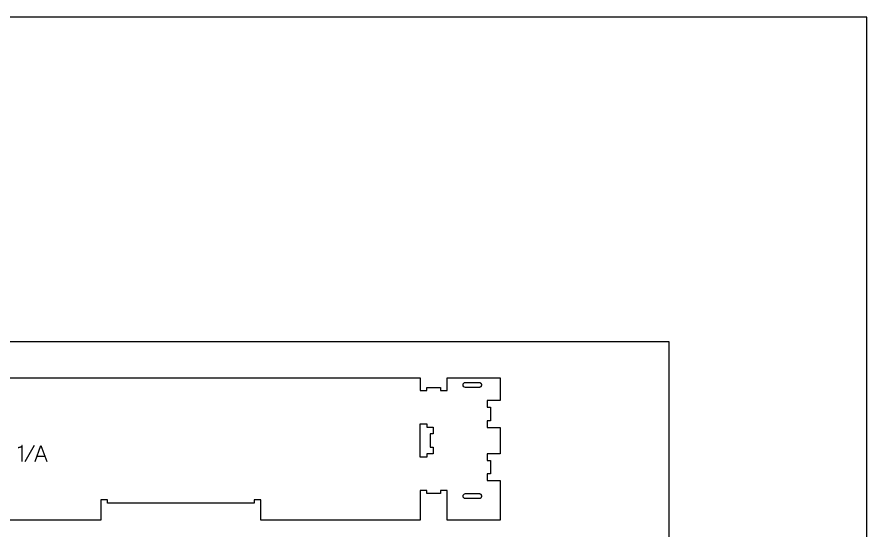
# Model space of a CAD drawing. Extents: x 0 to 4485, y 0 to 8771.
# Drawn here: x 1586 to 3183, y 4629 to 5593 of the extents above; entities that cross this region are included whole.
import ezdxf

# ---------------------------------------------------------------- set-up
doc = ezdxf.new("R2010")
doc.units = 0
for name, color, linetype in [('0_SHEET_SPRUCEPLY_2440X122', 1, 'CONTINUOUS'), ('1_ANYTOOL_1MMDEEP_LABELS_S', 2, 'CONTINUOUS'), ('3_ANYTOOL_CUTTHROUGH_INSID', 4, 'CONTINUOUS'), ('4_ANYTOOL_CUTTHROUGH_OUTSI', 5, 'CONTINUOUS'), ('DONOTCUT', 7, 'CONTINUOUS')]:
    doc.layers.add(name, color=color, linetype=linetype)

msp = doc.modelspace()

# ---------------------------------------------------------------- linework, layer by layer
at = {"layer": '0_SHEET_SPRUCEPLY_2440X122'}
msp.add_lwpolyline([(371.7, 4982.6), (371.7, 3762.6), (2811.7, 3762.6), (2811.7, 4982.6)], close=True, dxfattribs=at)
at = {"layer": '1_ANYTOOL_1MMDEEP_LABELS_S', "color": 2}
for points in [[(1595.5, 4758.1), (1595.5, 4788.2), (1595.5, 4788), (1595.5, 4787.9), (1595.4, 4787.7), (1595.4, 4787.6), (1595.4, 4787.5), (1595.3, 4787.3), (1595.3, 4787.2), (1595.2, 4787.1), (1595.2, 4786.9), (1595.1, 4786.8), (1595.1, 4786.7), (1595.1, 4786.7), (1595, 4786.6), (1595, 4786.6), (1595, 4786.5), (1594.9, 4786.4), (1594.9, 4786.4), (1594.9, 4786.3), (1594.8, 4786.3), (1594.8, 4786.2), (1594.7, 4786.2), (1594.7, 4786.1), (1594.7, 4786.1), (1594.6, 4786), (1594.6, 4786), (1594.5, 4785.9), (1594.5, 4785.9), (1594.4, 4785.8), (1594.4, 4785.8), (1594.3, 4785.7), (1594.3, 4785.7), (1594.2, 4785.6), (1594.1, 4785.5), (1594, 4785.4), (1593.9, 4785.4), (1593.8, 4785.3), (1593.7, 4785.2), (1593.6, 4785.1), (1593.4, 4785), (1593.3, 4785), (1593.2, 4784.9), (1593, 4784.8), (1592.9, 4784.8), (1592.6, 4784.7), (1592.3, 4784.6), (1592, 4784.5), (1591.7, 4784.4), (1591.5, 4784.3), (1591.2, 4784.2), (1590.9, 4784.1), (1590.6, 4784.1), (1590.4, 4784), (1590.1, 4784), (1589.8, 4783.9), (1589.6, 4783.9), (1589.3, 4783.9), (1589, 4783.8), (1588.8, 4783.8), (1588.5, 4783.8)], [(1618.2, 4787.7), (1601, 4756.9)], [(1619.9, 4758.1), (1630.8, 4788.1), (1641.9, 4758.1)], [(1623.4, 4767.7), (1638.3, 4767.7)]]:
    msp.add_lwpolyline(points, dxfattribs=at)
at = {"layer": '3_ANYTOOL_CUTTHROUGH_INSID', "color": 4}
for points in [[(2429.1, 4906.5), (2454.8, 4906.5), (2454.9, 4906.5), (2455, 4906.5), (2455.1, 4906.5), (2455.2, 4906.5), (2455.3, 4906.5), (2455.4, 4906.5), (2455.5, 4906.5), (2455.6, 4906.5), (2455.7, 4906.4), (2455.8, 4906.4), (2455.9, 4906.4), (2456, 4906.3), (2456.1, 4906.3), (2456.2, 4906.3), (2456.3, 4906.2), (2456.4, 4906.2), (2456.5, 4906.1), (2456.6, 4906.1), (2456.7, 4906), (2456.8, 4906), (2456.8, 4905.9), (2456.9, 4905.9), (2457, 4905.8), (2457.1, 4905.7), (2457.2, 4905.7), (2457.3, 4905.6), (2457.4, 4905.5), (2457.4, 4905.4), (2457.5, 4905.4), (2457.6, 4905.3), (2457.7, 4905.2), (2457.7, 4905.1), (2457.8, 4905), (2457.9, 4904.9), (2457.9, 4904.8), (2458, 4904.7), (2458.1, 4904.6), (2458.1, 4904.5), (2458.2, 4904.4), (2458.2, 4904.3), (2458.3, 4904.2), (2458.3, 4904.1), (2458.4, 4904), (2458.4, 4903.9), (2458.5, 4903.8), (2458.5, 4903.7), (2458.5, 4903.6), (2458.6, 4903.5), (2458.6, 4903.4), (2458.6, 4903.3), (2458.7, 4903.2), (2458.7, 4903.1), (2458.7, 4903), (2458.7, 4902.9), (2458.8, 4902.7), (2458.8, 4902.6), (2458.8, 4902.5), (2458.8, 4902.4), (2458.8, 4902.3), (2458.8, 4902.2), (2458.8, 4902.1), (2458.8, 4902), (2458.8, 4901.9), (2458.8, 4901.8), (2458.8, 4901.7), (2458.8, 4901.6), (2458.8, 4901.5), (2458.8, 4901.4), (2458.8, 4901.3), (2458.8, 4901.1), (2458.8, 4901), (2458.8, 4900.9), (2458.8, 4900.8), (2458.7, 4900.7), (2458.7, 4900.6), (2458.7, 4900.5), (2458.7, 4900.4), (2458.6, 4900.3), (2458.6, 4900.2), (2458.6, 4900.1), (2458.5, 4900), (2458.5, 4899.9), (2458.5, 4899.7), (2458.4, 4899.6), (2458.4, 4899.5), (2458.3, 4899.4), (2458.3, 4899.3), (2458.2, 4899.2), (2458.2, 4899.1), (2458.1, 4899), (2458.1, 4898.9), (2458, 4898.8), (2457.9, 4898.7), (2457.9, 4898.7), (2457.8, 4898.6), (2457.7, 4898.5), (2457.7, 4898.4), (2457.6, 4898.3), (2457.5, 4898.2), (2457.4, 4898.1), (2457.4, 4898.1), (2457.3, 4898), (2457.2, 4897.9), (2457.1, 4897.8), (2457, 4897.8), (2456.9, 4897.7), (2456.8, 4897.7), (2456.8, 4897.6), (2456.7, 4897.5), (2456.6, 4897.5), (2456.5, 4897.4), (2456.4, 4897.4), (2456.3, 4897.3), (2456.2, 4897.3), (2456.1, 4897.3), (2456, 4897.2), (2455.9, 4897.2), (2455.8, 4897.2), (2455.7, 4897.1), (2455.6, 4897.1), (2455.5, 4897.1), (2455.4, 4897.1), (2455.3, 4897.1), (2455.2, 4897.1), (2455.1, 4897), (2455, 4897), (2454.9, 4897), (2454.8, 4897), (2429.1, 4897, -1)], [(2429.1, 4688, -1), (2429.1, 4697.5), (2454.8, 4697.5), (2454.9, 4697.5), (2455, 4697.5), (2455.1, 4697.5), (2455.2, 4697.5), (2455.3, 4697.5), (2455.4, 4697.5), (2455.5, 4697.5), (2455.6, 4697.5), (2455.7, 4697.4), (2455.8, 4697.4), (2455.9, 4697.4), (2456, 4697.3), (2456.1, 4697.3), (2456.2, 4697.3), (2456.3, 4697.2), (2456.4, 4697.2), (2456.5, 4697.1), (2456.6, 4697.1), (2456.7, 4697), (2456.8, 4697), (2456.8, 4696.9), (2456.9, 4696.9), (2457, 4696.8), (2457.1, 4696.7), (2457.2, 4696.7), (2457.3, 4696.6), (2457.4, 4696.5), (2457.4, 4696.4), (2457.5, 4696.4), (2457.6, 4696.3), (2457.7, 4696.2), (2457.7, 4696.1), (2457.8, 4696), (2457.9, 4695.9), (2457.9, 4695.8), (2458, 4695.7), (2458.1, 4695.6), (2458.1, 4695.5), (2458.2, 4695.4), (2458.2, 4695.3), (2458.3, 4695.2), (2458.3, 4695.1), (2458.4, 4695), (2458.4, 4694.9), (2458.5, 4694.8), (2458.5, 4694.7), (2458.5, 4694.6), (2458.6, 4694.5), (2458.6, 4694.4), (2458.6, 4694.3), (2458.7, 4694.2), (2458.7, 4694.1), (2458.7, 4694), (2458.7, 4693.9), (2458.8, 4693.7), (2458.8, 4693.6), (2458.8, 4693.5), (2458.8, 4693.4), (2458.8, 4693.3), (2458.8, 4693.2), (2458.8, 4693.1), (2458.8, 4693), (2458.8, 4692.9), (2458.8, 4692.8), (2458.8, 4692.7), (2458.8, 4692.6), (2458.8, 4692.5), (2458.8, 4692.4), (2458.8, 4692.3), (2458.8, 4692.1), (2458.8, 4692), (2458.8, 4691.9), (2458.8, 4691.8), (2458.7, 4691.7), (2458.7, 4691.6), (2458.7, 4691.5), (2458.7, 4691.4), (2458.6, 4691.3), (2458.6, 4691.2), (2458.6, 4691.1), (2458.5, 4691), (2458.5, 4690.9), (2458.5, 4690.7), (2458.4, 4690.6), (2458.4, 4690.5), (2458.3, 4690.4), (2458.3, 4690.3), (2458.2, 4690.2), (2458.2, 4690.1), (2458.1, 4690), (2458.1, 4689.9), (2458, 4689.8), (2457.9, 4689.7), (2457.9, 4689.7), (2457.8, 4689.6), (2457.7, 4689.5), (2457.7, 4689.4), (2457.6, 4689.3), (2457.5, 4689.2), (2457.4, 4689.1), (2457.4, 4689.1), (2457.3, 4689), (2457.2, 4688.9), (2457.1, 4688.8), (2457, 4688.8), (2456.9, 4688.7), (2456.8, 4688.7), (2456.8, 4688.6), (2456.7, 4688.5), (2456.6, 4688.5), (2456.5, 4688.4), (2456.4, 4688.4), (2456.3, 4688.3), (2456.2, 4688.3), (2456.1, 4688.3), (2456, 4688.2), (2455.9, 4688.2), (2455.8, 4688.2), (2455.7, 4688.1), (2455.6, 4688.1), (2455.5, 4688.1), (2455.4, 4688.1), (2455.3, 4688.1), (2455.2, 4688.1), (2455.1, 4688), (2455, 4688), (2454.9, 4688), (2454.8, 4688)]]:
    msp.add_lwpolyline(points, format="xyb", close=True, dxfattribs=at)
msp.add_lwpolyline([(2344.1, 4828.5), (2356.3, 4828.5), (2356.3, 4822.5), (2368.3, 4822.5), (2368.3, 4810), (2362.3, 4810), (2362.3, 4784.5), (2368.3, 4784.5), (2368.3, 4772), (2356.3, 4772), (2356.3, 4766), (2343.8, 4766), (2343.8, 4828.5)], close=True, dxfattribs=at)
at = {"layer": '4_ANYTOOL_CUTTHROUGH_OUTSI', "color": 5}
msp.add_lwpolyline([(544.3, 4915), (2343.8, 4915), (2343.8, 4891), (2356.3, 4891), (2356.3, 4897), (2381.8, 4897), (2381.8, 4891), (2394.3, 4891), (2394.3, 4915), (2493.8, 4915), (2493.8, 4872.5), (2469.8, 4872.5), (2469.8, 4860), (2475.8, 4860), (2475.8, 4834.5), (2469.8, 4834.5), (2469.8, 4822), (2493.8, 4822), (2493.8, 4772.5), (2469.8, 4772.5), (2469.8, 4760), (2475.8, 4760), (2475.8, 4734.5), (2469.8, 4734.5), (2469.8, 4722), (2493.8, 4722), (2493.8, 4647.5), (2394.3, 4647.5), (2394.3, 4703.5), (2381.8, 4703.5), (2381.8, 4697.5), (2356.3, 4697.5), (2356.3, 4703.5), (2343.8, 4703.5), (2343.8, 4647.5), (2044.3, 4647.5), (2044.3, 4685.5), (2031.8, 4685.5), (2031.8, 4679.5), (1756.3, 4679.5), (1756.3, 4685.5), (1743.8, 4685.5), (1743.8, 4647.5), (1444.3, 4647.5)], dxfattribs=at)
at = {"layer": 'DONOTCUT'}
msp.add_lwpolyline([(0, 0), (3183.4, 0), (3183.4, 5593.4), (0, 5593.4)], close=True, dxfattribs=at)

doc.saveas('drawing.dxf')
